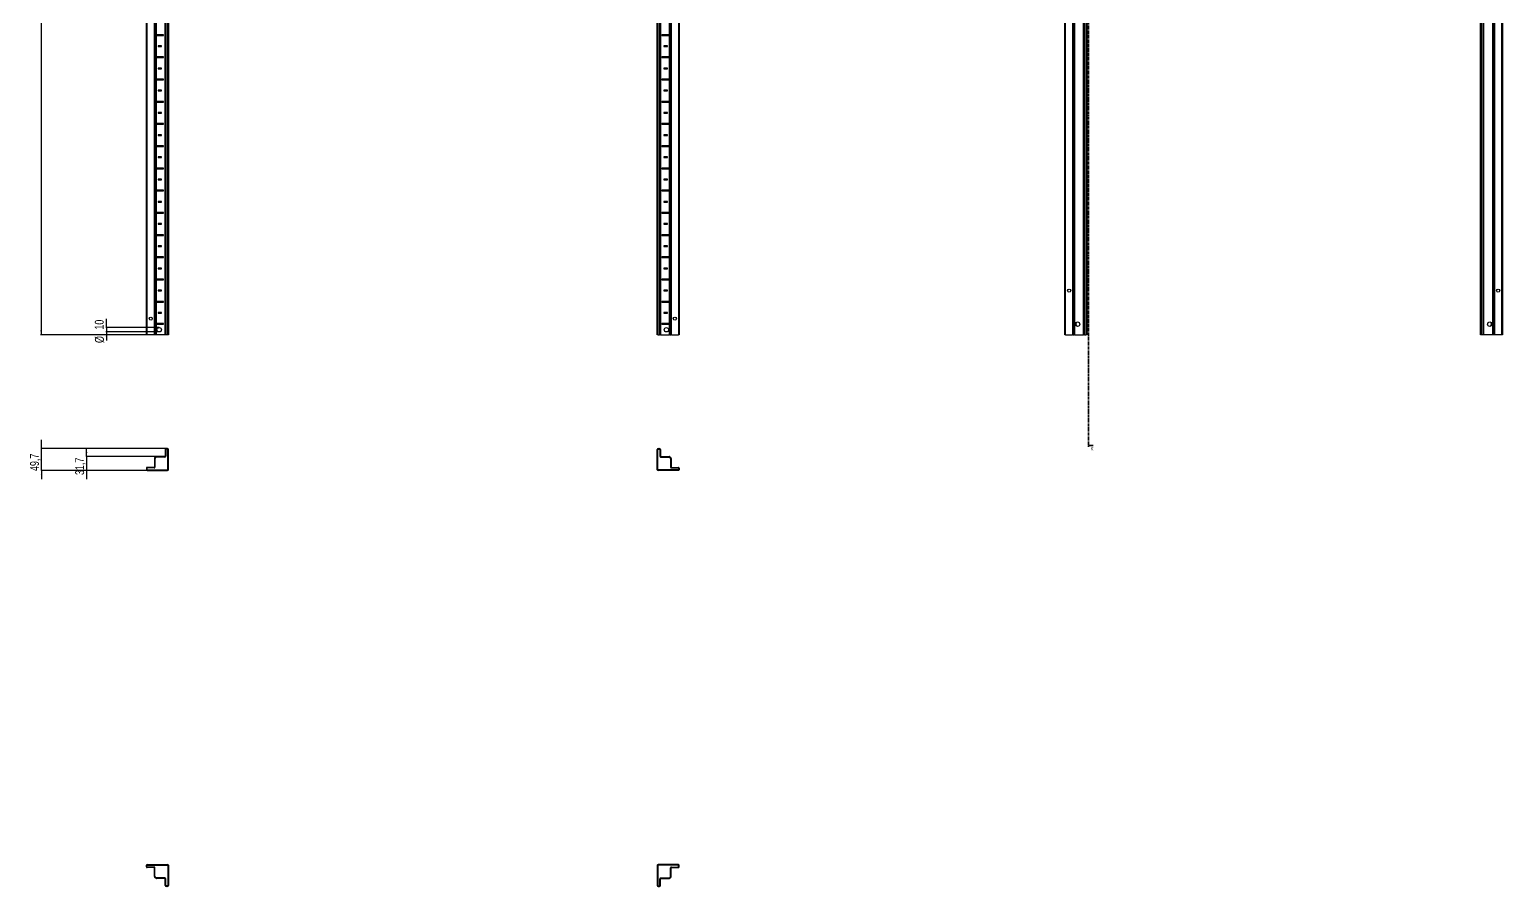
# Model space of a CAD drawing. Header units: millimetres. Extents: x -250 to 5625, y -2247 to 1592.
# Drawn here: x -250 to 3065, y -2247 to -319 of the extents above; entities that cross this region are included whole.
import ezdxf

# ---------------------------------------------------------------- set-up
doc = ezdxf.new("R2010")
doc.units = ezdxf.units.MM
doc.linetypes.add('CENTER', pattern=[10.16, 6.35, -1.27, 1.27, -1.27])
doc.layers.add('FORMAT', color=7, linetype='Continuous')
doc.styles.add('SLDTEXTSTYLE0', font='TXT', dxfattribs={"width": 0.75})
doc.dimstyles.new('SLDDIMSTYLE0', dxfattribs={"dimtxt": 20, "dimasz": 10, "dimexe": 0, "dimexo": 0.0625, "dimgap": 5, "dimtad": 2, "dimdec": 1, "dimrnd": 1e-09, "dimzin": 12, "dimdsep": 46, "dimtxsty": 'SLDTEXTSTYLE0', "dimsah": 1, "dimcen": 0.09, "dimadec": 0, "dimazin": 3, "dimtfac": 1, "dimtofl": 0, "dimtmove": 0, "dimatfit": 3, "dimfxl": 0, "dimfrac": 2, "dimtolj": 1, "dimtzin": 12, "dimarcsym": 0})
doc.dimstyles.new('SLDDIMSTYLE1', dxfattribs={"dimtxt": 20, "dimasz": 10, "dimexe": 0, "dimexo": 0.0625, "dimgap": 5, "dimtad": 2, "dimdec": 1, "dimrnd": 1e-09, "dimzin": 12, "dimdsep": 46, "dimtxsty": 'SLDTEXTSTYLE0', "dimsah": 1, "dimcen": 0.09, "dimadec": 0, "dimazin": 3, "dimtfac": 1, "dimtmove": 0, "dimatfit": 0, "dimfxl": 0, "dimfrac": 2, "dimtolj": 1, "dimtzin": 12, "dimarcsym": 0})

# ---------------------------------------------------------------- blocks, each defined once
blk = doc.blocks.new('_D')
at = {"layer": 'FORMAT'}
for p, q in [((35.2, 1092.8), (-225.3, 1092.8)), ((-224.3, 1092.8), (-224.3, -1006.2)), ((35.2, -1006.2), (-225.3, -1006.2))]:
    blk.add_line(p, q, dxfattribs=at)
for points in [[(-224.3, 1092.8), (-225.9, 1082.8), (-222.8, 1082.8)], [(-224.3, -1006.2), (-222.8, -996.2), (-225.9, -996.2)]]:
    blk.add_solid(points, dxfattribs=at)
at = {"layer": 'FORMAT', "insert": (-250.1, 13.7), "char_height": 20, "attachment_point": 1, "rotation": 90, "style": 'SLDTEXTSTYLE0'}
blk.add_mtext('2099', dxfattribs=at)
blk = doc.blocks.new('_D_3')
at = {"layer": 'FORMAT'}
for p, q in [((41.6, -989.7), (-78.2, -989.7)), ((-77.2, -989.7), (-77.2, -970.5)), ((-77.2, -989.7), (-77.2, -999.7)), ((41.6, -999.7), (-78.2, -999.7)), ((-77.2, -999.7), (-77.2, -1019))]:
    blk.add_line(p, q, dxfattribs=at)
for points in [[(-77.2, -989.7), (-75.7, -979.7), (-78.7, -979.7)], [(-77.2, -999.7), (-78.7, -1009.7), (-75.7, -1009.7)]]:
    blk.add_solid(points, dxfattribs=at)
at = {"layer": 'FORMAT', "char_height": 20, "attachment_point": 1, "rotation": 90, "style": 'SLDTEXTSTYLE0'}
for s, insert in [('10', (-103.3, -994.4)), ('%%c', (-103, -1024.6))]:
    blk.add_mtext(s, dxfattribs=dict(at, insert=insert))
blk = doc.blocks.new('_D_5')
at = {"layer": 'FORMAT'}
for p, q in [((-223.4, -1261.8), (-223.4, -1242.5)), ((57.3, -1261.8), (-224.4, -1261.8)), ((-223.4, -1311.5), (-223.4, -1261.8)), ((14.8, -1311.5), (-224.4, -1311.5)), ((-223.4, -1311.5), (-223.4, -1330.7))]:
    blk.add_line(p, q, dxfattribs=at)
for points in [[(-223.4, -1261.8), (-221.8, -1251.8), (-224.9, -1251.8)], [(-223.4, -1311.5), (-224.9, -1321.5), (-221.8, -1321.5)]]:
    blk.add_solid(points, dxfattribs=at)
at = {"layer": 'FORMAT', "insert": (-249.1, -1312.5), "char_height": 20, "attachment_point": 1, "rotation": 90, "style": 'SLDTEXTSTYLE0'}
blk.add_mtext('49,7', dxfattribs=at)
blk = doc.blocks.new('_D_6')
at = {"layer": 'FORMAT'}
for p, q in [((35.2, -1279.8), (-122.7, -1279.8)), ((-121.7, -1279.8), (-121.7, -1260.5)), ((-121.7, -1279.8), (-121.7, -1311.5)), ((14.8, -1311.5), (-122.7, -1311.5)), ((-121.7, -1311.5), (-121.7, -1330.7))]:
    blk.add_line(p, q, dxfattribs=at)
for points in [[(-121.7, -1279.8), (-120.2, -1269.8), (-123.3, -1269.8)], [(-121.7, -1311.5), (-123.3, -1321.5), (-120.2, -1321.5)]]:
    blk.add_solid(points, dxfattribs=at)
at = {"layer": 'FORMAT', "insert": (-147.5, -1321.5), "char_height": 20, "attachment_point": 1, "rotation": 90, "style": 'SLDTEXTSTYLE0'}
blk.add_mtext('31,7', dxfattribs=at)

msp = doc.modelspace()

# ---------------------------------------------------------------- linework, layer by layer
at = {"color": 7, "linetype": 'CENTER', "lineweight": 35}
msp.add_line((2133.49, 1344.64), (2133.49, -1258.12), dxfattribs=at)
at = {"color": 7, "linetype": 'Continuous', "lineweight": 25}
for p, q in [((12.79, -1006.24), (12.79, 1092.76)), ((30.79, -1006.24), (30.79, 1092.76)), ((32.58, -1006.24), (32.58, 1092.76)), ((32.62, -1006.24), (32.62, 1092.76)), ((55.29, -1006.24), (55.29, 1092.76)), ((62.49, 1092.76), (62.49, -1006.24)), ((1162.49, -1006.24), (1162.49, 1092.76)), ((1169.69, 1092.76), (1169.69, -1006.24)), ((1192.36, 1092.76), (1192.36, -1006.24)), ((1192.4, 1092.76), (1192.4, -1006.24)), ((1194.19, 1092.76), (1194.19, -1006.24)), ((1212.19, 1092.76), (1212.19, -1006.24)), ((2080.06, -1006.24), (2080.06, 1092.76)), ((2099.85, 1092.76), (2099.85, -1006.24)), ((2099.88, 1092.76), (2099.88, -1006.24)), ((2122.56, -1006.24), (2122.56, 1092.76)), ((2129.76, 1092.76), (2129.76, -1006.24)), ((3015.76, -1006.24), (3015.76, 1092.76)), ((3022.96, 1092.76), (3022.96, -1006.24)), ((3045.63, -1006.24), (3045.63, 1092.76)), ((3045.66, -1006.24), (3045.66, 1092.76)), ((3065.46, 1092.76), (3065.46, -1006.24)), ((2098.06, -330.99), (2098.06, -282.49)), ((3047.46, -282.49), (3047.46, -330.99)), ((34.75, -331.1), (34.75, -332.39)), ((35.39, -331.74), (34.75, -331.1)), ((51.64, -330.99), (35.24, -330.99)), ((50.89, -331.74), (51.64, -330.99)), ((51.64, -332.49), (51.64, -330.99)), ((1189.74, -330.99), (1173.34, -330.99)), ((1173.34, -330.99), (1173.34, -332.49)), ((1174.09, -331.74), (1173.34, -330.99)), ((1189.59, -331.74), (1190.23, -331.1)), ((1190.23, -332.39), (1190.23, -331.1)), ((2098.12, -331.1), (2098.06, -330.99)), ((2098.06, -330.99), (2098.06, -332.49)), ((2098.12, -332.39), (2098.12, -331.1)), ((3047.46, -330.99), (3047.39, -331.1)), ((3047.39, -331.1), (3047.39, -332.39)), ((3047.46, -332.49), (3047.46, -330.99)), ((35.39, -331.74), (34.75, -332.39)), ((35.24, -332.49), (51.64, -332.49)), ((50.89, -331.74), (35.39, -331.74)), ((47.14, -355.99), (39.14, -355.99)), ((39.14, -355.99), (39.14, -357.49)), ((39.89, -356.74), (39.14, -355.99)), ((39.89, -356.74), (39.14, -357.49)), ((39.14, -357.49), (47.14, -357.49)), ((46.39, -356.74), (39.89, -356.74)), ((46.39, -356.74), (47.14, -355.99)), ((46.39, -356.74), (47.14, -357.49)), ((47.14, -357.49), (47.14, -355.99)), ((50.89, -331.74), (51.64, -332.49)), ((1174.09, -331.74), (1173.34, -332.49)), ((1173.34, -332.49), (1189.74, -332.49)), ((1174.09, -331.74), (1189.59, -331.74)), ((1185.84, -355.99), (1177.84, -355.99)), ((1177.84, -355.99), (1177.84, -357.49)), ((1178.59, -356.74), (1177.84, -355.99)), ((1178.59, -356.74), (1177.84, -357.49)), ((1177.84, -357.49), (1185.84, -357.49)), ((1178.59, -356.74), (1185.09, -356.74)), ((1185.09, -356.74), (1185.84, -355.99)), ((1185.09, -356.74), (1185.84, -357.49)), ((1185.84, -357.49), (1185.84, -355.99)), ((1189.59, -331.74), (1190.23, -332.39)), ((2098.06, -332.49), (2098.12, -332.39)), ((2098.06, -380.99), (2098.06, -332.49)), ((3047.39, -332.39), (3047.46, -332.49)), ((3047.46, -332.49), (3047.46, -380.99)), ((34.75, -381.1), (34.75, -382.39)), ((35.39, -381.74), (34.75, -381.1)), ((35.39, -381.74), (34.75, -382.39)), ((51.64, -380.99), (35.24, -380.99)), ((35.24, -382.49), (51.64, -382.49)), ((50.89, -381.74), (35.39, -381.74)), ((50.89, -381.74), (51.64, -380.99)), ((50.89, -381.74), (51.64, -382.49)), ((51.64, -382.49), (51.64, -380.99)), ((1189.74, -380.99), (1173.34, -380.99)), ((1173.34, -380.99), (1173.34, -382.49)), ((1174.09, -381.74), (1173.34, -380.99)), ((1174.09, -381.74), (1173.34, -382.49)), ((1173.34, -382.49), (1189.74, -382.49)), ((1174.09, -381.74), (1189.59, -381.74)), ((1189.59, -381.74), (1190.23, -381.1)), ((1189.59, -381.74), (1190.23, -382.39)), ((1190.23, -382.39), (1190.23, -381.1)), ((2098.12, -381.1), (2098.06, -380.99)), ((2098.06, -380.99), (2098.06, -382.49)), ((2098.06, -382.49), (2098.12, -382.39)), ((2098.06, -430.99), (2098.06, -382.49)), ((2098.12, -382.39), (2098.12, -381.1)), ((3047.46, -380.99), (3047.39, -381.1)), ((3047.39, -381.1), (3047.39, -382.39)), ((3047.39, -382.39), (3047.46, -382.49)), ((3047.46, -382.49), (3047.46, -380.99)), ((3047.46, -382.49), (3047.46, -430.99)), ((51.64, -430.99), (35.24, -430.99)), ((47.14, -405.99), (39.14, -405.99)), ((39.14, -405.99), (39.14, -407.49)), ((39.89, -406.74), (39.14, -405.99)), ((39.89, -406.74), (39.14, -407.49)), ((39.14, -407.49), (47.14, -407.49)), ((46.39, -406.74), (39.89, -406.74)), ((46.39, -406.74), (47.14, -405.99)), ((46.39, -406.74), (47.14, -407.49)), ((47.14, -407.49), (47.14, -405.99)), ((50.89, -431.74), (51.64, -430.99)), ((51.64, -432.49), (51.64, -430.99)), ((1189.74, -430.99), (1173.34, -430.99)), ((1173.34, -430.99), (1173.34, -432.49)), ((1174.09, -431.74), (1173.34, -430.99)), ((1185.84, -405.99), (1177.84, -405.99)), ((1177.84, -405.99), (1177.84, -407.49)), ((1178.59, -406.74), (1177.84, -405.99)), ((1178.59, -406.74), (1177.84, -407.49)), ((1177.84, -407.49), (1185.84, -407.49)), ((1178.59, -406.74), (1185.09, -406.74)), ((1185.09, -406.74), (1185.84, -405.99)), ((1185.09, -406.74), (1185.84, -407.49)), ((1185.84, -407.49), (1185.84, -405.99)), ((2098.12, -431.1), (2098.06, -430.99)), ((2098.06, -430.99), (2098.06, -432.49)), ((3047.46, -430.99), (3047.39, -431.1)), ((3047.46, -432.49), (3047.46, -430.99)), ((34.75, -431.1), (34.75, -432.39)), ((35.39, -431.74), (34.75, -431.1)), ((35.39, -431.74), (34.75, -432.39)), ((35.24, -432.49), (51.64, -432.49)), ((50.89, -431.74), (35.39, -431.74)), ((47.14, -455.99), (39.14, -455.99)), ((39.14, -455.99), (39.14, -457.49)), ((39.89, -456.74), (39.14, -455.99)), ((39.89, -456.74), (39.14, -457.49)), ((39.14, -457.49), (47.14, -457.49)), ((46.39, -456.74), (39.89, -456.74)), ((46.39, -456.74), (47.14, -455.99)), ((46.39, -456.74), (47.14, -457.49)), ((47.14, -457.49), (47.14, -455.99)), ((50.89, -431.74), (51.64, -432.49)), ((1174.09, -431.74), (1173.34, -432.49)), ((1173.34, -432.49), (1189.74, -432.49)), ((1174.09, -431.74), (1189.59, -431.74)), ((1185.84, -455.99), (1177.84, -455.99)), ((1177.84, -455.99), (1177.84, -457.49)), ((1178.59, -456.74), (1177.84, -455.99)), ((1178.59, -456.74), (1177.84, -457.49)), ((1177.84, -457.49), (1185.84, -457.49)), ((1178.59, -456.74), (1185.09, -456.74)), ((1185.09, -456.74), (1185.84, -455.99)), ((1185.09, -456.74), (1185.84, -457.49)), ((1185.84, -457.49), (1185.84, -455.99)), ((1189.59, -431.74), (1190.23, -431.1)), ((1189.59, -431.74), (1190.23, -432.39)), ((1190.23, -432.39), (1190.23, -431.1)), ((2098.06, -432.49), (2098.12, -432.39)), ((2098.06, -480.99), (2098.06, -432.49)), ((2098.12, -432.39), (2098.12, -431.1)), ((3047.39, -431.1), (3047.39, -432.39)), ((3047.39, -432.39), (3047.46, -432.49)), ((3047.46, -432.49), (3047.46, -480.99)), ((34.75, -481.1), (34.75, -482.39)), ((35.39, -481.74), (34.75, -481.1)), ((35.39, -481.74), (34.75, -482.39)), ((51.64, -480.99), (35.24, -480.99)), ((35.24, -482.49), (51.64, -482.49)), ((50.89, -481.74), (35.39, -481.74)), ((50.89, -481.74), (51.64, -480.99)), ((50.89, -481.74), (51.64, -482.49)), ((51.64, -482.49), (51.64, -480.99)), ((1189.74, -480.99), (1173.34, -480.99)), ((1173.34, -480.99), (1173.34, -482.49)), ((1174.09, -481.74), (1173.34, -480.99)), ((1174.09, -481.74), (1173.34, -482.49)), ((1173.34, -482.49), (1189.74, -482.49)), ((1174.09, -481.74), (1189.59, -481.74)), ((1189.59, -481.74), (1190.23, -481.1)), ((1189.59, -481.74), (1190.23, -482.39)), ((1190.23, -482.39), (1190.23, -481.1)), ((2098.12, -481.1), (2098.06, -480.99)), ((2098.06, -480.99), (2098.06, -482.49)), ((2098.06, -482.49), (2098.12, -482.39)), ((2098.06, -530.99), (2098.06, -482.49)), ((2098.12, -482.39), (2098.12, -481.1)), ((3047.46, -480.99), (3047.39, -481.1)), ((3047.39, -481.1), (3047.39, -482.39)), ((3047.39, -482.39), (3047.46, -482.49)), ((3047.46, -482.49), (3047.46, -480.99)), ((3047.46, -482.49), (3047.46, -530.99)), ((47.14, -505.99), (39.14, -505.99)), ((39.14, -505.99), (39.14, -507.49)), ((39.89, -506.74), (39.14, -505.99)), ((39.89, -506.74), (39.14, -507.49)), ((39.14, -507.49), (47.14, -507.49)), ((46.39, -506.74), (39.89, -506.74)), ((46.39, -506.74), (47.14, -505.99)), ((46.39, -506.74), (47.14, -507.49)), ((47.14, -507.49), (47.14, -505.99)), ((1185.84, -505.99), (1177.84, -505.99)), ((1177.84, -505.99), (1177.84, -507.49)), ((1178.59, -506.74), (1177.84, -505.99)), ((1178.59, -506.74), (1177.84, -507.49)), ((1177.84, -507.49), (1185.84, -507.49)), ((1178.59, -506.74), (1185.09, -506.74)), ((1185.09, -506.74), (1185.84, -505.99)), ((1185.09, -506.74), (1185.84, -507.49)), ((1185.84, -507.49), (1185.84, -505.99)), ((34.75, -531.1), (34.75, -532.39)), ((35.39, -531.74), (34.75, -531.1)), ((35.39, -531.74), (34.75, -532.39)), ((51.64, -530.99), (35.24, -530.99)), ((35.24, -532.49), (51.64, -532.49)), ((50.89, -531.74), (35.39, -531.74)), ((47.14, -555.99), (39.14, -555.99)), ((39.14, -555.99), (39.14, -557.49)), ((39.89, -556.74), (39.14, -555.99)), ((39.89, -556.74), (39.14, -557.49)), ((39.14, -557.49), (47.14, -557.49)), ((46.39, -556.74), (39.89, -556.74)), ((46.39, -556.74), (47.14, -555.99)), ((46.39, -556.74), (47.14, -557.49)), ((47.14, -557.49), (47.14, -555.99)), ((50.89, -531.74), (51.64, -530.99)), ((50.89, -531.74), (51.64, -532.49)), ((51.64, -532.49), (51.64, -530.99)), ((1189.74, -530.99), (1173.34, -530.99)), ((1173.34, -530.99), (1173.34, -532.49)), ((1174.09, -531.74), (1173.34, -530.99)), ((1174.09, -531.74), (1173.34, -532.49)), ((1173.34, -532.49), (1189.74, -532.49)), ((1174.09, -531.74), (1189.59, -531.74)), ((1185.84, -555.99), (1177.84, -555.99)), ((1177.84, -555.99), (1177.84, -557.49)), ((1178.59, -556.74), (1177.84, -555.99)), ((1178.59, -556.74), (1177.84, -557.49)), ((1177.84, -557.49), (1185.84, -557.49)), ((1178.59, -556.74), (1185.09, -556.74)), ((1185.09, -556.74), (1185.84, -555.99)), ((1185.09, -556.74), (1185.84, -557.49)), ((1185.84, -557.49), (1185.84, -555.99)), ((1189.59, -531.74), (1190.23, -531.1)), ((1189.59, -531.74), (1190.23, -532.39)), ((1190.23, -532.39), (1190.23, -531.1)), ((2098.12, -531.1), (2098.06, -530.99)), ((2098.06, -530.99), (2098.06, -532.49)), ((2098.06, -532.49), (2098.12, -532.39)), ((2098.06, -580.99), (2098.06, -532.49)), ((2098.12, -532.39), (2098.12, -531.1)), ((3047.46, -530.99), (3047.39, -531.1)), ((3047.39, -531.1), (3047.39, -532.39)), ((3047.39, -532.39), (3047.46, -532.49)), ((3047.46, -532.49), (3047.46, -530.99)), ((3047.46, -532.49), (3047.46, -580.99)), ((34.75, -581.1), (34.75, -582.39)), ((35.39, -581.74), (34.75, -581.1)), ((35.39, -581.74), (34.75, -582.39)), ((51.64, -580.99), (35.24, -580.99)), ((35.24, -582.49), (51.64, -582.49)), ((50.89, -581.74), (35.39, -581.74)), ((50.89, -581.74), (51.64, -580.99)), ((50.89, -581.74), (51.64, -582.49)), ((51.64, -582.49), (51.64, -580.99)), ((1189.74, -580.99), (1173.34, -580.99)), ((1173.34, -580.99), (1173.34, -582.49)), ((1174.09, -581.74), (1173.34, -580.99)), ((1174.09, -581.74), (1173.34, -582.49)), ((1173.34, -582.49), (1189.74, -582.49)), ((1174.09, -581.74), (1189.59, -581.74)), ((1189.59, -581.74), (1190.23, -581.1)), ((1189.59, -581.74), (1190.23, -582.39)), ((1190.23, -582.39), (1190.23, -581.1)), ((2098.12, -581.1), (2098.06, -580.99)), ((2098.06, -580.99), (2098.06, -582.49)), ((2098.06, -582.49), (2098.12, -582.39)), ((2098.06, -630.99), (2098.06, -582.49)), ((2098.12, -582.39), (2098.12, -581.1)), ((3047.46, -580.99), (3047.39, -581.1)), ((3047.39, -581.1), (3047.39, -582.39)), ((3047.39, -582.39), (3047.46, -582.49)), ((3047.46, -582.49), (3047.46, -580.99)), ((3047.46, -582.49), (3047.46, -630.99)), ((47.14, -605.99), (39.14, -605.99)), ((39.14, -605.99), (39.14, -607.49)), ((39.89, -606.74), (39.14, -605.99)), ((39.89, -606.74), (39.14, -607.49)), ((39.14, -607.49), (47.14, -607.49)), ((46.39, -606.74), (39.89, -606.74)), ((46.39, -606.74), (47.14, -605.99)), ((46.39, -606.74), (47.14, -607.49)), ((47.14, -607.49), (47.14, -605.99)), ((1185.84, -605.99), (1177.84, -605.99)), ((1177.84, -605.99), (1177.84, -607.49)), ((1178.59, -606.74), (1177.84, -605.99)), ((1178.59, -606.74), (1177.84, -607.49)), ((1177.84, -607.49), (1185.84, -607.49)), ((1178.59, -606.74), (1185.09, -606.74)), ((1185.09, -606.74), (1185.84, -605.99)), ((1185.09, -606.74), (1185.84, -607.49)), ((1185.84, -607.49), (1185.84, -605.99)), ((34.75, -631.1), (34.75, -632.39)), ((35.39, -631.74), (34.75, -631.1)), ((35.39, -631.74), (34.75, -632.39)), ((51.64, -630.99), (35.24, -630.99)), ((35.24, -632.49), (51.64, -632.49)), ((50.89, -631.74), (35.39, -631.74)), ((47.14, -655.99), (39.14, -655.99)), ((39.14, -655.99), (39.14, -657.49)), ((39.89, -656.74), (39.14, -655.99)), ((39.89, -656.74), (39.14, -657.49)), ((39.14, -657.49), (47.14, -657.49)), ((46.39, -656.74), (39.89, -656.74)), ((46.39, -656.74), (47.14, -655.99)), ((46.39, -656.74), (47.14, -657.49)), ((47.14, -657.49), (47.14, -655.99)), ((50.89, -631.74), (51.64, -630.99)), ((50.89, -631.74), (51.64, -632.49)), ((51.64, -632.49), (51.64, -630.99)), ((1189.74, -630.99), (1173.34, -630.99)), ((1173.34, -630.99), (1173.34, -632.49)), ((1174.09, -631.74), (1173.34, -630.99)), ((1174.09, -631.74), (1173.34, -632.49)), ((1173.34, -632.49), (1189.74, -632.49)), ((1174.09, -631.74), (1189.59, -631.74)), ((1185.84, -655.99), (1177.84, -655.99)), ((1177.84, -655.99), (1177.84, -657.49)), ((1178.59, -656.74), (1177.84, -655.99)), ((1178.59, -656.74), (1177.84, -657.49)), ((1177.84, -657.49), (1185.84, -657.49)), ((1178.59, -656.74), (1185.09, -656.74)), ((1185.09, -656.74), (1185.84, -655.99)), ((1185.09, -656.74), (1185.84, -657.49)), ((1185.84, -657.49), (1185.84, -655.99)), ((1189.59, -631.74), (1190.23, -631.1)), ((1189.59, -631.74), (1190.23, -632.39)), ((1190.23, -632.39), (1190.23, -631.1)), ((2098.12, -631.1), (2098.06, -630.99)), ((2098.06, -630.99), (2098.06, -632.49)), ((2098.06, -632.49), (2098.12, -632.39)), ((2098.06, -680.99), (2098.06, -632.49)), ((2098.12, -632.39), (2098.12, -631.1)), ((3047.46, -630.99), (3047.39, -631.1)), ((3047.39, -631.1), (3047.39, -632.39)), ((3047.39, -632.39), (3047.46, -632.49)), ((3047.46, -632.49), (3047.46, -630.99)), ((3047.46, -632.49), (3047.46, -680.99)), ((34.75, -681.1), (34.75, -682.39)), ((35.39, -681.74), (34.75, -681.1)), ((35.39, -681.74), (34.75, -682.39)), ((51.64, -680.99), (35.24, -680.99)), ((35.24, -682.49), (51.64, -682.49)), ((50.89, -681.74), (35.39, -681.74)), ((50.89, -681.74), (51.64, -680.99)), ((50.89, -681.74), (51.64, -682.49)), ((51.64, -682.49), (51.64, -680.99)), ((1189.74, -680.99), (1173.34, -680.99)), ((1173.34, -680.99), (1173.34, -682.49)), ((1174.09, -681.74), (1173.34, -680.99)), ((1174.09, -681.74), (1173.34, -682.49)), ((1173.34, -682.49), (1189.74, -682.49)), ((1174.09, -681.74), (1189.59, -681.74)), ((1189.59, -681.74), (1190.23, -681.1)), ((1189.59, -681.74), (1190.23, -682.39)), ((1190.23, -682.39), (1190.23, -681.1)), ((2098.12, -681.1), (2098.06, -680.99)), ((2098.06, -680.99), (2098.06, -682.49)), ((2098.06, -682.49), (2098.12, -682.39)), ((2098.06, -730.99), (2098.06, -682.49)), ((2098.12, -682.39), (2098.12, -681.1)), ((3047.46, -680.99), (3047.39, -681.1)), ((3047.39, -681.1), (3047.39, -682.39)), ((3047.39, -682.39), (3047.46, -682.49)), ((3047.46, -682.49), (3047.46, -680.99)), ((3047.46, -682.49), (3047.46, -730.99)), ((47.14, -705.99), (39.14, -705.99)), ((39.14, -705.99), (39.14, -707.49)), ((39.89, -706.74), (39.14, -705.99)), ((39.89, -706.74), (39.14, -707.49)), ((39.14, -707.49), (47.14, -707.49)), ((46.39, -706.74), (39.89, -706.74)), ((46.39, -706.74), (47.14, -705.99)), ((46.39, -706.74), (47.14, -707.49)), ((47.14, -707.49), (47.14, -705.99)), ((1185.84, -705.99), (1177.84, -705.99)), ((1177.84, -705.99), (1177.84, -707.49)), ((1178.59, -706.74), (1177.84, -705.99)), ((1178.59, -706.74), (1177.84, -707.49)), ((1177.84, -707.49), (1185.84, -707.49)), ((1178.59, -706.74), (1185.09, -706.74)), ((1185.09, -706.74), (1185.84, -705.99)), ((1185.09, -706.74), (1185.84, -707.49)), ((1185.84, -707.49), (1185.84, -705.99)), ((34.75, -731.1), (34.75, -732.39)), ((35.39, -731.74), (34.75, -731.1)), ((35.39, -731.74), (34.75, -732.39)), ((51.64, -730.99), (35.24, -730.99)), ((35.24, -732.49), (51.64, -732.49)), ((50.89, -731.74), (35.39, -731.74)), ((47.14, -755.99), (39.14, -755.99)), ((39.14, -755.99), (39.14, -757.49)), ((39.89, -756.74), (39.14, -755.99)), ((39.89, -756.74), (39.14, -757.49)), ((39.14, -757.49), (47.14, -757.49)), ((46.39, -756.74), (39.89, -756.74)), ((46.39, -756.74), (47.14, -755.99)), ((46.39, -756.74), (47.14, -757.49)), ((47.14, -757.49), (47.14, -755.99)), ((50.89, -731.74), (51.64, -730.99)), ((50.89, -731.74), (51.64, -732.49)), ((51.64, -732.49), (51.64, -730.99)), ((1189.74, -730.99), (1173.34, -730.99)), ((1173.34, -730.99), (1173.34, -732.49)), ((1174.09, -731.74), (1173.34, -730.99)), ((1174.09, -731.74), (1173.34, -732.49)), ((1173.34, -732.49), (1189.74, -732.49)), ((1174.09, -731.74), (1189.59, -731.74)), ((1185.84, -755.99), (1177.84, -755.99)), ((1177.84, -755.99), (1177.84, -757.49)), ((1178.59, -756.74), (1177.84, -755.99)), ((1178.59, -756.74), (1177.84, -757.49)), ((1177.84, -757.49), (1185.84, -757.49)), ((1178.59, -756.74), (1185.09, -756.74)), ((1185.09, -756.74), (1185.84, -755.99)), ((1185.09, -756.74), (1185.84, -757.49)), ((1185.84, -757.49), (1185.84, -755.99)), ((1189.59, -731.74), (1190.23, -731.1)), ((1189.59, -731.74), (1190.23, -732.39)), ((1190.23, -732.39), (1190.23, -731.1)), ((2098.12, -731.1), (2098.06, -730.99)), ((2098.06, -730.99), (2098.06, -732.49)), ((2098.06, -732.49), (2098.12, -732.39)), ((2098.06, -780.99), (2098.06, -732.49)), ((2098.12, -732.39), (2098.12, -731.1)), ((3047.46, -730.99), (3047.39, -731.1)), ((3047.39, -731.1), (3047.39, -732.39)), ((3047.39, -732.39), (3047.46, -732.49)), ((3047.46, -732.49), (3047.46, -730.99)), ((3047.46, -732.49), (3047.46, -780.99)), ((34.75, -781.1), (34.75, -782.39)), ((35.39, -781.74), (34.75, -781.1)), ((35.39, -781.74), (34.75, -782.39)), ((51.64, -780.99), (35.24, -780.99)), ((35.24, -782.49), (51.64, -782.49)), ((50.89, -781.74), (35.39, -781.74)), ((50.89, -781.74), (51.64, -780.99)), ((50.89, -781.74), (51.64, -782.49)), ((51.64, -782.49), (51.64, -780.99)), ((1189.74, -780.99), (1173.34, -780.99)), ((1173.34, -780.99), (1173.34, -782.49)), ((1174.09, -781.74), (1173.34, -780.99)), ((1174.09, -781.74), (1173.34, -782.49)), ((1173.34, -782.49), (1189.74, -782.49)), ((1174.09, -781.74), (1189.59, -781.74)), ((1189.59, -781.74), (1190.23, -781.1)), ((1189.59, -781.74), (1190.23, -782.39)), ((1190.23, -782.39), (1190.23, -781.1)), ((2098.12, -781.1), (2098.06, -780.99)), ((2098.06, -780.99), (2098.06, -782.49)), ((2098.06, -782.49), (2098.12, -782.39)), ((2098.06, -830.99), (2098.06, -782.49)), ((2098.12, -782.39), (2098.12, -781.1)), ((3047.46, -780.99), (3047.39, -781.1)), ((3047.39, -781.1), (3047.39, -782.39)), ((3047.39, -782.39), (3047.46, -782.49)), ((3047.46, -782.49), (3047.46, -780.99)), ((3047.46, -782.49), (3047.46, -830.99)), ((47.14, -805.99), (39.14, -805.99)), ((39.14, -805.99), (39.14, -807.49)), ((39.89, -806.74), (39.14, -805.99)), ((39.89, -806.74), (39.14, -807.49)), ((39.14, -807.49), (47.14, -807.49)), ((46.39, -806.74), (39.89, -806.74)), ((46.39, -806.74), (47.14, -805.99)), ((46.39, -806.74), (47.14, -807.49)), ((47.14, -807.49), (47.14, -805.99)), ((1185.84, -805.99), (1177.84, -805.99)), ((1177.84, -805.99), (1177.84, -807.49)), ((1178.59, -806.74), (1177.84, -805.99)), ((1178.59, -806.74), (1177.84, -807.49)), ((1177.84, -807.49), (1185.84, -807.49)), ((1178.59, -806.74), (1185.09, -806.74)), ((1185.09, -806.74), (1185.84, -805.99)), ((1185.09, -806.74), (1185.84, -807.49)), ((1185.84, -807.49), (1185.84, -805.99)), ((34.75, -831.1), (34.75, -832.39)), ((35.39, -831.74), (34.75, -831.1)), ((35.39, -831.74), (34.75, -832.39)), ((51.64, -830.99), (35.24, -830.99)), ((35.24, -832.49), (51.64, -832.49)), ((50.89, -831.74), (35.39, -831.74)), ((47.14, -855.99), (39.14, -855.99)), ((39.14, -855.99), (39.14, -857.49)), ((39.89, -856.74), (39.14, -855.99)), ((39.89, -856.74), (39.14, -857.49)), ((39.14, -857.49), (47.14, -857.49)), ((46.39, -856.74), (39.89, -856.74)), ((46.39, -856.74), (47.14, -855.99)), ((46.39, -856.74), (47.14, -857.49)), ((47.14, -857.49), (47.14, -855.99)), ((50.89, -831.74), (51.64, -830.99)), ((50.89, -831.74), (51.64, -832.49)), ((51.64, -832.49), (51.64, -830.99)), ((1189.74, -830.99), (1173.34, -830.99)), ((1173.34, -830.99), (1173.34, -832.49)), ((1174.09, -831.74), (1173.34, -830.99)), ((1174.09, -831.74), (1173.34, -832.49)), ((1173.34, -832.49), (1189.74, -832.49)), ((1174.09, -831.74), (1189.59, -831.74)), ((1185.84, -855.99), (1177.84, -855.99)), ((1177.84, -855.99), (1177.84, -857.49)), ((1178.59, -856.74), (1177.84, -855.99)), ((1178.59, -856.74), (1177.84, -857.49)), ((1177.84, -857.49), (1185.84, -857.49)), ((1178.59, -856.74), (1185.09, -856.74)), ((1185.09, -856.74), (1185.84, -855.99)), ((1185.09, -856.74), (1185.84, -857.49)), ((1185.84, -857.49), (1185.84, -855.99)), ((1189.59, -831.74), (1190.23, -831.1)), ((1189.59, -831.74), (1190.23, -832.39)), ((1190.23, -832.39), (1190.23, -831.1)), ((2098.12, -831.1), (2098.06, -830.99)), ((2098.06, -830.99), (2098.06, -832.49)), ((2098.06, -832.49), (2098.12, -832.39)), ((2098.06, -880.99), (2098.06, -832.49)), ((2098.12, -832.39), (2098.12, -831.1)), ((3047.46, -830.99), (3047.39, -831.1)), ((3047.39, -831.1), (3047.39, -832.39)), ((3047.39, -832.39), (3047.46, -832.49)), ((3047.46, -832.49), (3047.46, -830.99)), ((3047.46, -832.49), (3047.46, -880.99)), ((34.75, -881.1), (34.75, -882.39)), ((35.39, -881.74), (34.75, -881.1)), ((35.39, -881.74), (34.75, -882.39)), ((51.64, -880.99), (35.24, -880.99)), ((35.24, -882.49), (51.64, -882.49)), ((50.89, -881.74), (35.39, -881.74)), ((50.89, -881.74), (51.64, -880.99)), ((50.89, -881.74), (51.64, -882.49)), ((51.64, -882.49), (51.64, -880.99)), ((1189.74, -880.99), (1173.34, -880.99)), ((1173.34, -880.99), (1173.34, -882.49)), ((1174.09, -881.74), (1173.34, -880.99)), ((1174.09, -881.74), (1173.34, -882.49)), ((1173.34, -882.49), (1189.74, -882.49)), ((1174.09, -881.74), (1189.59, -881.74)), ((1189.59, -881.74), (1190.23, -881.1)), ((1189.59, -881.74), (1190.23, -882.39)), ((1190.23, -882.39), (1190.23, -881.1)), ((2098.12, -881.1), (2098.06, -880.99)), ((2098.06, -880.99), (2098.06, -882.49)), ((2098.06, -882.49), (2098.12, -882.39)), ((2098.06, -930.99), (2098.06, -882.49)), ((2098.12, -882.39), (2098.12, -881.1)), ((3047.46, -880.99), (3047.39, -881.1)), ((3047.39, -881.1), (3047.39, -882.39)), ((3047.39, -882.39), (3047.46, -882.49)), ((3047.46, -882.49), (3047.46, -880.99)), ((3047.46, -882.49), (3047.46, -930.99)), ((47.14, -905.99), (39.14, -905.99)), ((39.14, -905.99), (39.14, -907.49)), ((39.89, -906.74), (39.14, -905.99)), ((39.89, -906.74), (39.14, -907.49)), ((39.14, -907.49), (47.14, -907.49)), ((46.39, -906.74), (39.89, -906.74)), ((46.39, -906.74), (47.14, -905.99)), ((46.39, -906.74), (47.14, -907.49)), ((47.14, -907.49), (47.14, -905.99)), ((1177.84, -905.99), (1177.84, -907.49)), ((1185.84, -905.99), (1177.84, -905.99)), ((1178.59, -906.74), (1177.84, -905.99)), ((1178.59, -906.74), (1177.84, -907.49)), ((1177.84, -907.49), (1185.84, -907.49)), ((1178.59, -906.74), (1185.09, -906.74)), ((1185.09, -906.74), (1185.84, -905.99)), ((1185.09, -906.74), (1185.84, -907.49)), ((1185.84, -907.49), (1185.84, -905.99)), ((34.75, -931.1), (34.75, -932.39)), ((35.39, -931.74), (34.75, -931.1)), ((35.39, -931.74), (34.75, -932.39)), ((51.64, -930.99), (35.24, -930.99)), ((35.24, -932.49), (51.64, -932.49)), ((50.89, -931.74), (35.39, -931.74)), ((39.89, -956.74), (39.14, -955.99)), ((47.14, -955.99), (39.14, -955.99)), ((39.14, -955.99), (39.14, -957.49)), ((39.89, -956.74), (39.14, -957.49)), ((39.14, -957.49), (47.14, -957.49)), ((46.39, -956.74), (39.89, -956.74)), ((46.39, -956.74), (47.14, -955.99)), ((46.39, -956.74), (47.14, -957.49)), ((47.14, -957.49), (47.14, -955.99)), ((50.89, -931.74), (51.64, -930.99)), ((50.89, -931.74), (51.64, -932.49)), ((51.64, -932.49), (51.64, -930.99)), ((1189.74, -930.99), (1173.34, -930.99)), ((1173.34, -930.99), (1173.34, -932.49)), ((1174.09, -931.74), (1173.34, -930.99)), ((1174.09, -931.74), (1173.34, -932.49)), ((1173.34, -932.49), (1189.74, -932.49)), ((1174.09, -931.74), (1189.59, -931.74)), ((1177.84, -955.99), (1177.84, -957.49)), ((1185.84, -955.99), (1177.84, -955.99)), ((1178.59, -956.74), (1177.84, -955.99)), ((1178.59, -956.74), (1177.84, -957.49)), ((1177.84, -957.49), (1185.84, -957.49)), ((1178.59, -956.74), (1185.09, -956.74)), ((1185.09, -956.74), (1185.84, -955.99)), ((1185.09, -956.74), (1185.84, -957.49)), ((1185.84, -957.49), (1185.84, -955.99)), ((1189.59, -931.74), (1190.23, -931.1)), ((1189.59, -931.74), (1190.23, -932.39)), ((1190.23, -932.39), (1190.23, -931.1)), ((2098.12, -931.1), (2098.06, -930.99)), ((2098.06, -930.99), (2098.06, -932.49)), ((2098.06, -932.49), (2098.12, -932.39)), ((2098.06, -980.99), (2098.06, -932.49)), ((2098.12, -932.39), (2098.12, -931.1)), ((3047.46, -930.99), (3047.39, -931.1)), ((3047.39, -931.1), (3047.39, -932.39)), ((3047.39, -932.39), (3047.46, -932.49)), ((3047.46, -932.49), (3047.46, -930.99)), ((3047.46, -932.49), (3047.46, -980.99)), ((35.39, -981.74), (34.75, -981.1)), ((34.75, -981.1), (34.75, -982.39)), ((35.39, -981.74), (34.75, -982.39)), ((51.64, -980.99), (35.24, -980.99)), ((35.24, -982.49), (51.64, -982.49)), ((50.89, -981.74), (35.39, -981.74)), ((50.89, -981.74), (51.64, -980.99)), ((50.89, -981.74), (51.64, -982.49)), ((51.64, -982.49), (51.64, -980.99)), ((1189.74, -980.99), (1173.34, -980.99)), ((1173.34, -980.99), (1173.34, -982.49)), ((1174.09, -981.74), (1173.34, -980.99)), ((1174.09, -981.74), (1173.34, -982.49)), ((1173.34, -982.49), (1189.74, -982.49)), ((1174.09, -981.74), (1189.59, -981.74)), ((1189.59, -981.74), (1190.23, -981.1)), ((1189.59, -981.74), (1190.23, -982.39)), ((1190.23, -982.39), (1190.23, -981.1)), ((2098.12, -981.1), (2098.06, -980.99)), ((2098.06, -980.99), (2098.06, -982.49)), ((2098.06, -982.49), (2098.12, -982.39)), ((2098.06, -1006.24), (2098.06, -982.49)), ((2098.12, -982.39), (2098.12, -981.1)), ((2108.11, -987.18), (2108.11, -986.77)), ((3037.41, -986.77), (3037.41, -987.18)), ((3047.46, -980.99), (3047.39, -981.1)), ((3047.39, -981.1), (3047.39, -982.39)), ((3047.39, -982.39), (3047.46, -982.49)), ((3047.46, -982.49), (3047.46, -980.99)), ((3047.46, -982.49), (3047.46, -1006.24)), ((14.79, -1006.24), (12.79, -1006.24)), ((30.14, -1006.24), (14.79, -1006.24)), ((30.79, -1006.24), (30.14, -1006.24)), ((31.38, -1006.24), (30.79, -1006.24)), ((32.58, -1006.24), (31.38, -1006.24)), ((32.62, -1006.24), (32.58, -1006.24)), ((33.82, -1006.24), (32.62, -1006.24)), ((35.24, -1006.24), (33.82, -1006.24)), ((54.64, -1006.24), (35.24, -1006.24)), ((55.29, -1006.24), (54.64, -1006.24)), ((57.29, -1006.24), (55.29, -1006.24)), ((60.49, -1006.24), (57.29, -1006.24)), ((62.49, -1006.24), (60.49, -1006.24)), ((1164.49, -1006.24), (1162.49, -1006.24)), ((1164.49, -1006.24), (1167.69, -1006.24)), ((1169.69, -1006.24), (1167.69, -1006.24)), ((1170.34, -1006.24), (1169.69, -1006.24)), ((1170.34, -1006.24), (1189.74, -1006.24)), ((1191.16, -1006.24), (1189.74, -1006.24)), ((1191.16, -1006.24), (1192.36, -1006.24)), ((1192.36, -1006.24), (1192.4, -1006.24)), ((1192.4, -1006.24), (1193.6, -1006.24)), ((1194.19, -1006.24), (1193.6, -1006.24)), ((1194.84, -1006.24), (1194.19, -1006.24)), ((1194.84, -1006.24), (1210.19, -1006.24)), ((1212.19, -1006.24), (1210.19, -1006.24)), ((2082.06, -1006.24), (2080.06, -1006.24)), ((2082.06, -1006.24), (2097.41, -1006.24)), ((2098.06, -1006.24), (2097.41, -1006.24)), ((2098.64, -1006.24), (2098.06, -1006.24)), ((2098.64, -1006.24), (2099.85, -1006.24)), ((2099.85, -1006.24), (2099.88, -1006.24)), ((2099.88, -1006.24), (2101.09, -1006.24)), ((2102.5, -1006.24), (2101.09, -1006.24)), ((2102.5, -1006.24), (2121.91, -1006.24)), ((2122.56, -1006.24), (2121.91, -1006.24)), ((2124.56, -1006.24), (2122.56, -1006.24)), ((2124.56, -1006.24), (2127.76, -1006.24)), ((2129.76, -1006.24), (2127.76, -1006.24)), ((3017.76, -1006.24), (3015.76, -1006.24)), ((3020.96, -1006.24), (3017.76, -1006.24)), ((3022.96, -1006.24), (3020.96, -1006.24)), ((3023.61, -1006.24), (3022.96, -1006.24)), ((3043.01, -1006.24), (3023.61, -1006.24)), ((3044.42, -1006.24), (3043.01, -1006.24)), ((3045.63, -1006.24), (3044.42, -1006.24)), ((3045.66, -1006.24), (3045.63, -1006.24)), ((3046.87, -1006.24), (3045.66, -1006.24)), ((3047.46, -1006.24), (3046.87, -1006.24)), ((3048.11, -1006.24), (3047.46, -1006.24)), ((3063.46, -1006.24), (3048.11, -1006.24)), ((3065.46, -1006.24), (3063.46, -1006.24)), ((30.79, -1284.22), (30.79, -1303.62)), ((32.58, -1281.6), (31.38, -1282.8)), ((32.14, -1284.22), (32.14, -1303.62)), ((33.54, -1282.55), (32.33, -1283.76)), ((33.54, -1282.55), (32.58, -1281.6)), ((33.82, -1280.36), (32.62, -1281.56)), ((32.62, -1281.56), (33.57, -1282.52)), ((34.78, -1281.31), (33.57, -1282.52)), ((54.64, -1279.77), (35.24, -1279.77)), ((54.64, -1281.12), (35.24, -1281.12)), ((55.29, -1263.77), (55.29, -1279.12)), ((56.64, -1263.77), (56.64, -1279.12)), ((60.49, -1261.77), (57.29, -1261.77)), ((60.49, -1263.12), (57.29, -1263.12)), ((61.14, -1309.47), (61.14, -1263.77)), ((62.49, -1309.47), (62.49, -1263.77)), ((1162.49, -1309.47), (1162.49, -1263.77)), ((1163.84, -1309.47), (1163.84, -1263.77)), ((1164.49, -1261.77), (1167.69, -1261.77)), ((1164.49, -1263.12), (1167.69, -1263.12)), ((1168.34, -1263.77), (1168.34, -1279.12)), ((1169.69, -1263.77), (1169.69, -1279.12)), ((1170.34, -1279.77), (1189.74, -1279.77)), ((1170.34, -1281.12), (1189.74, -1281.12)), ((1190.2, -1281.31), (1191.41, -1282.52)), ((1191.16, -1280.36), (1192.36, -1281.56)), ((1192.36, -1281.56), (1191.41, -1282.52)), ((1191.44, -1282.55), (1192.4, -1281.6)), ((1191.44, -1282.55), (1192.65, -1283.76)), ((1192.4, -1281.6), (1193.6, -1282.8)), ((1192.84, -1284.22), (1192.84, -1303.62)), ((1194.19, -1284.22), (1194.19, -1303.62)), ((12.79, -1306.27), (12.79, -1309.47)), ((14.14, -1306.27), (14.14, -1309.47)), ((30.14, -1304.27), (14.79, -1304.27)), ((30.14, -1305.62), (14.79, -1305.62)), ((14.79, -1310.12), (60.49, -1310.12)), ((14.79, -1311.47), (60.49, -1311.47)), ((1210.19, -1310.12), (1164.49, -1310.12)), ((1210.19, -1311.47), (1164.49, -1311.47)), ((1194.84, -1304.27), (1210.19, -1304.27)), ((1194.84, -1305.62), (1210.19, -1305.62)), ((1210.84, -1306.27), (1210.84, -1309.47)), ((1212.19, -1306.27), (1212.19, -1309.47)), ((12.79, -2202.67), (12.79, -2199.47)), ((14.14, -2202.67), (14.14, -2199.47)), ((14.79, -2197.47), (60.49, -2197.47)), ((14.79, -2198.82), (60.49, -2198.82)), ((30.14, -2203.32), (14.79, -2203.32)), ((30.14, -2204.67), (14.79, -2204.67)), ((30.79, -2224.72), (30.79, -2205.32)), ((32.14, -2224.72), (32.14, -2205.32)), ((61.14, -2199.47), (61.14, -2245.17)), ((62.49, -2199.47), (62.49, -2245.17)), ((1162.49, -2199.47), (1162.49, -2245.17)), ((1163.84, -2199.47), (1163.84, -2245.17)), ((1210.19, -2197.47), (1164.49, -2197.47)), ((1210.19, -2198.82), (1164.49, -2198.82)), ((1192.84, -2224.72), (1192.84, -2205.32)), ((1194.19, -2224.72), (1194.19, -2205.32)), ((1194.84, -2203.32), (1210.19, -2203.32)), ((1194.84, -2204.67), (1210.19, -2204.67)), ((1210.84, -2202.67), (1210.84, -2199.47)), ((1212.19, -2202.67), (1212.19, -2199.47)), ((32.58, -2227.34), (31.38, -2226.14)), ((33.54, -2226.39), (32.33, -2225.18)), ((33.54, -2226.39), (32.58, -2227.34)), ((32.62, -2227.38), (33.57, -2226.42)), ((33.82, -2228.58), (32.62, -2227.38)), ((34.78, -2227.63), (33.57, -2226.42)), ((54.64, -2227.82), (35.24, -2227.82)), ((54.64, -2229.17), (35.24, -2229.17)), ((55.29, -2245.17), (55.29, -2229.82)), ((56.64, -2245.17), (56.64, -2229.82)), ((60.49, -2245.82), (57.29, -2245.82)), ((60.49, -2247.17), (57.29, -2247.17)), ((1164.49, -2245.82), (1167.69, -2245.82)), ((1164.49, -2247.17), (1167.69, -2247.17)), ((1168.34, -2245.17), (1168.34, -2229.82)), ((1169.69, -2245.17), (1169.69, -2229.82)), ((1170.34, -2227.82), (1189.74, -2227.82)), ((1170.34, -2229.17), (1189.74, -2229.17)), ((1190.2, -2227.63), (1191.41, -2226.42)), ((1191.16, -2228.58), (1192.36, -2227.38)), ((1192.36, -2227.38), (1191.41, -2226.42)), ((1191.44, -2226.39), (1192.65, -2225.18)), ((1191.44, -2226.39), (1192.4, -2227.34)), ((1192.4, -2227.34), (1193.6, -2226.14))]:
    msp.add_line(p, q, dxfattribs=at)
at = {"color": 8, "linetype": 'Continuous', "lineweight": 18}
for p, q in [((14.79, 1092.76), (14.79, -1006.24)), ((30.14, -1006.24), (30.14, 1092.76)), ((31.38, 1092.76), (31.38, -1006.24)), ((33.82, -1006.24), (33.82, 1092.76)), ((54.64, -1006.24), (54.64, 1092.76)), ((57.29, 1092.76), (57.29, -1006.24)), ((60.49, -1006.24), (60.49, 1092.76)), ((1164.49, 1092.76), (1164.49, -1006.24)), ((1167.69, -1006.24), (1167.69, 1092.76)), ((1170.34, 1092.76), (1170.34, -1006.24)), ((1191.16, 1092.76), (1191.16, -1006.24)), ((1193.6, -1006.24), (1193.6, 1092.76)), ((1194.84, 1092.76), (1194.84, -1006.24)), ((1210.19, -1006.24), (1210.19, 1092.76)), ((2082.06, 1092.76), (2082.06, -1006.24)), ((2097.41, -1006.24), (2097.41, 1092.76)), ((2098.64, 1092.76), (2098.64, -1006.24)), ((2101.09, -1006.24), (2101.09, 1092.76)), ((2102.5, 1092.76), (2102.5, -1006.24)), ((2121.91, -1006.24), (2121.91, 1092.76)), ((2124.56, 1092.76), (2124.56, -1006.24)), ((2127.76, -1006.24), (2127.76, 1092.76)), ((3017.76, 1092.76), (3017.76, -1006.24)), ((3020.96, -1006.24), (3020.96, 1092.76)), ((3023.61, 1092.76), (3023.61, -1006.24)), ((3043.01, -1006.24), (3043.01, 1092.76)), ((3044.42, 1092.76), (3044.42, -1006.24)), ((3046.87, -1006.24), (3046.87, 1092.76)), ((3048.11, 1092.76), (3048.11, -1006.24)), ((3063.46, -1006.24), (3063.46, 1092.76)), ((35.24, -282.49), (35.24, -330.99)), ((1189.74, -330.99), (1189.74, -282.49)), ((35.24, -332.49), (35.24, -380.99)), ((1189.74, -380.99), (1189.74, -332.49)), ((35.24, -382.49), (35.24, -430.99)), ((1189.74, -430.99), (1189.74, -382.49)), ((35.24, -432.49), (35.24, -480.99)), ((1189.74, -480.99), (1189.74, -432.49)), ((35.24, -482.49), (35.24, -530.99)), ((1189.74, -530.99), (1189.74, -482.49)), ((35.24, -532.49), (35.24, -580.99)), ((1189.74, -580.99), (1189.74, -532.49)), ((35.24, -582.49), (35.24, -630.99)), ((1189.74, -630.99), (1189.74, -582.49)), ((35.24, -632.49), (35.24, -680.99)), ((1189.74, -680.99), (1189.74, -632.49)), ((35.24, -682.49), (35.24, -730.99)), ((1189.74, -730.99), (1189.74, -682.49)), ((35.24, -732.49), (35.24, -780.99)), ((1189.74, -780.99), (1189.74, -732.49)), ((35.24, -782.49), (35.24, -830.99)), ((1189.74, -830.99), (1189.74, -782.49)), ((35.24, -832.49), (35.24, -880.99)), ((1189.74, -880.99), (1189.74, -832.49)), ((35.24, -882.49), (35.24, -930.99)), ((1189.74, -930.99), (1189.74, -882.49)), ((35.24, -932.49), (35.24, -980.99)), ((1189.74, -980.99), (1189.74, -932.49)), ((35.24, -982.49), (35.24, -1006.24)), ((1189.74, -1006.24), (1189.74, -982.49))]:
    msp.add_line(p, q, dxfattribs=at)
at = {"color": 7, "linetype": 'Continuous', "lineweight": 35}
msp.add_line((2144.13, -1255.12), (2133.49, -1255.12), dxfattribs=at)
at = {"color": 7, "linetype": 'Continuous', "lineweight": 25}
for centre, radius in [((2089.91, -906.74), 3.5), ((3055.61, -906.74), 3.5), ((22.64, -969.74), 3.5), ((41.64, -994.74), 5), ((1183.34, -994.74), 5), ((1202.34, -969.74), 3.5), ((2108.91, -982.24), 5), ((3036.61, -982.24), 5)]:
    msp.add_circle(centre, radius, dxfattribs=at)
for centre, radius, start, end in [((2110.41, -981.74), 5.25, 126.18914, 240.85926), ((2107.61, -986.77), 0.5, 0, 60.85926), ((3037.91, -986.77), 0.5, 119.14074, 180), ((3035.11, -981.74), 5.25, 299.14074, 53.81088), ((32.79, -1284.22), 2, 135, 180), ((32.79, -1284.22), 0.65, 135, 180), ((35.24, -1281.77), 2, 90, 135), ((35.24, -1281.77), 0.65, 90, 135), ((54.64, -1279.12), 0.65, 270, 0), ((54.64, -1279.12), 2, 270, 0), ((57.29, -1263.77), 2, 90, 180), ((57.29, -1263.77), 0.65, 90, 180), ((60.49, -1263.77), 2, 0, 90), ((60.49, -1263.77), 0.65, 0, 90), ((1164.49, -1263.77), 2, 90, 180), ((1164.49, -1263.77), 0.65, 90, 180), ((1167.69, -1263.77), 2, 0, 90), ((1167.69, -1263.77), 0.65, 0, 90), ((1170.34, -1279.12), 2, 180, 270), ((1170.34, -1279.12), 0.65, 180, 270), ((1189.74, -1281.77), 2, 45, 90), ((1189.74, -1281.77), 0.65, 45, 90), ((1192.19, -1284.22), 0.65, 0, 45), ((1192.19, -1284.22), 2, 0, 45), ((14.79, -1306.27), 2, 90, 180), ((14.79, -1309.47), 2, 180, 270), ((14.79, -1306.27), 0.65, 90, 180), ((14.79, -1309.47), 0.65, 180, 270), ((30.14, -1303.62), 0.65, 270, 0), ((30.14, -1303.62), 2, 270, 0), ((60.49, -1309.47), 0.65, 270, 0), ((60.49, -1309.47), 2, 270, 0), ((1164.49, -1309.47), 2, 180, 270), ((1164.49, -1309.47), 0.65, 180, 270), ((1194.84, -1303.62), 2, 180, 270), ((1194.84, -1303.62), 0.65, 180, 270), ((1210.19, -1306.27), 2, 0, 90), ((1210.19, -1306.27), 0.65, 0, 90), ((1210.19, -1309.47), 2, 270, 0), ((1210.19, -1309.47), 0.65, 270, 0), ((14.79, -2199.47), 2, 90, 180), ((14.79, -2202.67), 2, 180, 270), ((14.79, -2199.47), 0.65, 90, 180), ((14.79, -2202.67), 0.65, 180, 270), ((30.14, -2205.32), 2, 0, 90), ((30.14, -2205.32), 0.65, 0, 90), ((60.49, -2199.47), 2, 0, 90), ((60.49, -2199.47), 0.65, 0, 90), ((1164.49, -2199.47), 2, 90, 180), ((1164.49, -2199.47), 0.65, 90, 180), ((1194.84, -2205.32), 2, 90, 180), ((1194.84, -2205.32), 0.65, 90, 180), ((1210.19, -2199.47), 2, 0, 90), ((1210.19, -2199.47), 0.65, 0, 90), ((1210.19, -2202.67), 0.65, 270, 0), ((1210.19, -2202.67), 2, 270, 0), ((32.79, -2224.72), 2, 180, 225), ((32.79, -2224.72), 0.65, 180, 225), ((35.24, -2227.17), 2, 225, 270), ((35.24, -2227.17), 0.65, 225, 270), ((54.64, -2229.82), 2, 0, 90), ((54.64, -2229.82), 0.65, 0, 90), ((57.29, -2245.17), 2, 180, 270), ((57.29, -2245.17), 0.65, 180, 270), ((60.49, -2245.17), 2, 270, 0), ((60.49, -2245.17), 0.65, 270, 0), ((1164.49, -2245.17), 2, 180, 270), ((1164.49, -2245.17), 0.65, 180, 270), ((1167.69, -2245.17), 0.65, 270, 0), ((1167.69, -2245.17), 2, 270, 0), ((1170.34, -2229.82), 2, 90, 180), ((1170.34, -2229.82), 0.65, 90, 180), ((1189.74, -2227.17), 0.65, 270, 315), ((1189.74, -2227.17), 2, 270, 315), ((1192.19, -2224.72), 0.65, 315, 0), ((1192.19, -2224.72), 2, 315, 0)]:
    msp.add_arc(centre, radius, start, end, dxfattribs=at)
for centre, start_param, end_param in [((35.24, -334.46), 0, 0.2482694), ((1189.74, -334.46), 6.0349159, 6.2831853), ((35.24, -329.03), 2.8933233, 3.1415927), ((1189.74, -329.03), 3.1415927, 3.389862), ((35.24, -384.46), 0, 0.2482694), ((35.24, -379.03), 2.8933233, 3.1415927), ((1189.74, -384.46), 6.0349159, 6.2831853), ((1189.74, -379.03), 3.1415927, 3.389862), ((35.24, -434.46), 0, 0.2482694), ((1189.74, -434.46), 6.0349159, 6.2831853), ((35.24, -429.03), 2.8933233, 3.1415927), ((1189.74, -429.03), 3.1415927, 3.389862), ((35.24, -484.46), 0, 0.2482694), ((35.24, -479.03), 2.8933233, 3.1415927), ((1189.74, -484.46), 6.0349159, 6.2831853), ((1189.74, -479.03), 3.1415927, 3.389862), ((35.24, -534.46), 0, 0.2482694), ((35.24, -529.03), 2.8933233, 3.1415927), ((1189.74, -534.46), 6.0349159, 6.2831853), ((1189.74, -529.03), 3.1415927, 3.389862), ((35.24, -584.46), 0, 0.2482694), ((35.24, -579.03), 2.8933233, 3.1415927), ((1189.74, -584.46), 6.0349159, 6.2831853), ((1189.74, -579.03), 3.1415927, 3.389862), ((35.24, -634.46), 0, 0.2482694), ((35.24, -629.03), 2.8933233, 3.1415927), ((1189.74, -634.46), 6.0349159, 6.2831853), ((1189.74, -629.03), 3.1415927, 3.389862), ((35.24, -684.46), 0, 0.2482694), ((35.24, -679.03), 2.8933233, 3.1415927), ((1189.74, -684.46), 6.0349159, 6.2831853), ((1189.74, -679.03), 3.1415927, 3.389862), ((35.24, -734.46), 0, 0.2482694), ((35.24, -729.03), 2.8933233, 3.1415927), ((1189.74, -734.46), 6.0349159, 6.2831853), ((1189.74, -729.03), 3.1415927, 3.389862), ((35.24, -784.46), 0, 0.2482694), ((35.24, -779.03), 2.8933233, 3.1415927), ((1189.74, -784.46), 6.0349159, 6.2831853), ((1189.74, -779.03), 3.1415927, 3.389862), ((35.24, -834.46), 0, 0.2482694), ((35.24, -829.03), 2.8933233, 3.1415927), ((1189.74, -834.46), 6.0349159, 6.2831853), ((1189.74, -829.03), 3.1415927, 3.389862), ((35.24, -884.46), 0, 0.2482694), ((35.24, -879.03), 2.8933233, 3.1415927), ((1189.74, -884.46), 6.0349159, 6.2831853), ((1189.74, -879.03), 3.1415927, 3.389862), ((35.24, -934.46), 0, 0.2482694), ((35.24, -929.03), 2.8933233, 3.1415927), ((1189.74, -934.46), 6.0349159, 6.2831853), ((1189.74, -929.03), 3.1415927, 3.389862), ((35.24, -984.46), 0, 0.2482694), ((35.24, -979.03), 2.8933233, 3.1415927), ((1189.74, -984.46), 6.0349159, 6.2831853), ((1189.74, -979.03), 3.1415927, 3.389862)]:
    msp.add_ellipse(centre, major_axis=(0, 3.46), ratio=0.5773503, start_param=start_param, end_param=end_param, dxfattribs=at)
at = {"color": 7, "linetype": 'Continuous', "lineweight": 35}
msp.add_solid([(2133.49, -1255.12), (2140.49, -1256.24), (2140.49, -1254)], dxfattribs=at)

# ---------------------------------------------------------------- texts
at = {"color": 7, "linetype": 'Continuous', "insert": (2138.62, -1258.82), "char_height": 7, "attachment_point": 1, "style": 'SLDTEXTSTYLE0'}
msp.add_mtext('K', dxfattribs=at)

# ---------------------------------------------------------------- dimensions: what is measured, and where the dimension line sits
at = {"layer": 'FORMAT'}
for base, p1, p2, dimstyle, picture, middle in [((-224.34, -1006.24), (35.24, 1092.76), (35.24, -1006.24), 'SLDDIMSTYLE0', '_D', (-224.34, 43.26)), ((-223.35, -1261.77), (14.79, -1311.47), (57.29, -1261.77), 'SLDDIMSTYLE1', '_D_5', (-223.35, -1286.62)), ((-121.73, -1311.47), (35.24, -1279.77), (14.79, -1311.47), 'SLDDIMSTYLE1', '_D_6', (-121.73, -1295.62))]:
    dim = msp.add_linear_dim(base=base, p1=p1, p2=p2, angle=90, dimstyle=dimstyle, dxfattribs=at)
    dim.commit()
    dim.dimension.update_dxf_attribs({"geometry": picture, "text_midpoint": middle, "dimtype": 160})
dim = msp.add_linear_dim(base=(-77.21, -999.74), p1=(41.64, -989.74), p2=(41.64, -999.74), angle=90, text='%%c<>', dimstyle='SLDDIMSTYLE1', dxfattribs=at)
dim.commit()
dim.dimension.update_dxf_attribs({"geometry": '_D_3', "text_midpoint": (-77.21, -994.74), "dimtype": 160})

doc.saveas('drawing.dxf')
